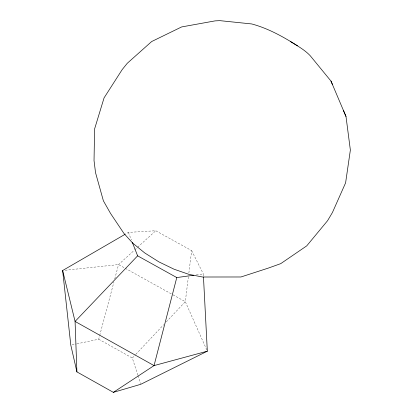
<?xml version="1.0" encoding="UTF-8"?>
<svg xmlns="http://www.w3.org/2000/svg" width="413" height="413" viewBox="0 0 413 413"><rect width="100%" height="100%" fill="white"/><g stroke="black" fill="none" stroke-linecap="round" stroke-linejoin="round"><path stroke-width="0.31" stroke-dasharray="2.06 1.55" d="M188.4 276.787L185.308 301.676L207.068 350.591M188.875 272.962L191.658 250.624L155.758 230.748L128.402 232.385L125.614 234.001M76.999 343.807L98.702 339.228L99.533 336.115M99.698 335.495L113.921 281.991M114.752 278.878L118.557 264.573L134.297 250.263M137.813 375.138L132.32 358.03L135.412 354.741M135.851 354.271L163.672 324.685M166.32 321.872L185.308 301.676L171.844 294.195M134.772 249.829L137.157 247.661M137.632 247.227L155.758 230.748M72.038 344.855L76.379 343.936M196.361 274.867L203.31 273.912L203.444 276.488M65.177 270.262L118.557 264.573L124.726 268.001M125.284 268.311L171.281 293.88M98.702 339.228L132.32 358.03M191.658 250.624L203.31 273.912M128.402 232.385L131.401 240.005M138.009 375.747L140.559 383.692"/><path stroke-width="0.62" d="M193.836 275.218L176.774 277.567L154.044 365.598L113.363 392.35L76.906 371.896L70.799 345.113L62.637 270.53L125.056 234.321M132.32 242.348L137.622 255.833L75.078 321.443L76.906 371.896M203.48 277.128L207.331 351.179L140.756 384.302L113.363 392.35M207.331 351.179L154.044 365.598L75.078 321.443L62.637 270.53M137.622 255.833L176.774 277.567M290.613 41.625C297.412 45.895 304.649 49.823 310.215 55.719L330.999 81.103L346.001 116.512L350.363 150.069L345.604 182.845L332.429 212.514L327.571 220.697L306.725 245.874L280.706 263.654L268.274 268.104L240.96 276.978L202.571 277.009L189.051 274.397L174.09 269.23L158.891 261.878L144.731 252.942L132.764 243.174L123.91 233.391L110.555 213.454L103.384 200.811L95.527 172.624L94.035 160.564L94.587 128.99L104.066 97.876L122.191 69.591L127.276 63.282L151.664 41.532L181.637 26.933L215.127 20.877L219.85 20.65L251.754 23.954C268.14 28.358 283.261 36.762 297.489 45.833M343.492 110.555L346.001 116.512M330.999 81.103L332.532 84.748"/></g></svg>
